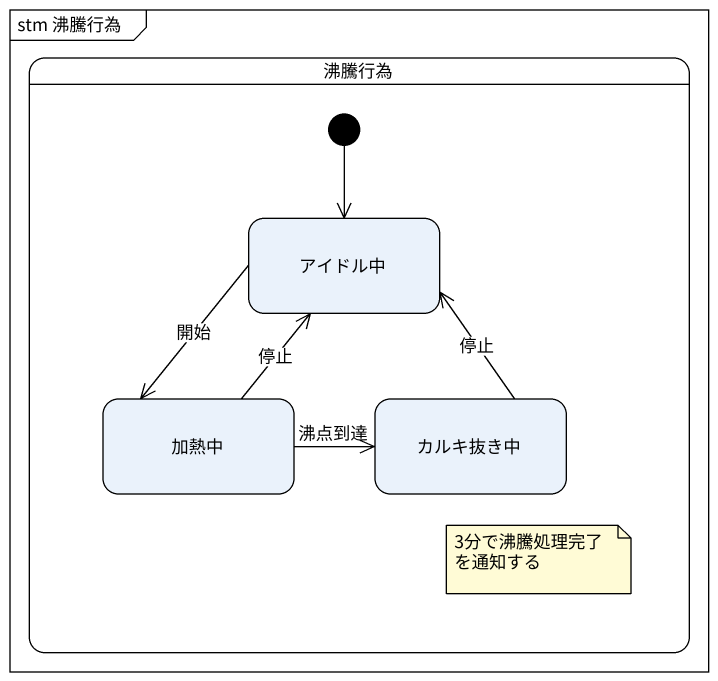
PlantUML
@startuml
mainframe stm 沸騰行為
hide empty description
state 沸騰行為 {
  state アイドル中
  state 加熱中
  state カルキ抜き中
  [*] --> アイドル中
}
アイドル中 --> 加熱中 : 開始
加熱中 -up-> アイドル中 : 停止
加熱中 -right-> カルキ抜き中 : 沸点到達
カルキ抜き中 -up-> アイドル中 : 停止
note as N1
  3分で沸騰処理完了を通知する
end note
@enduml
